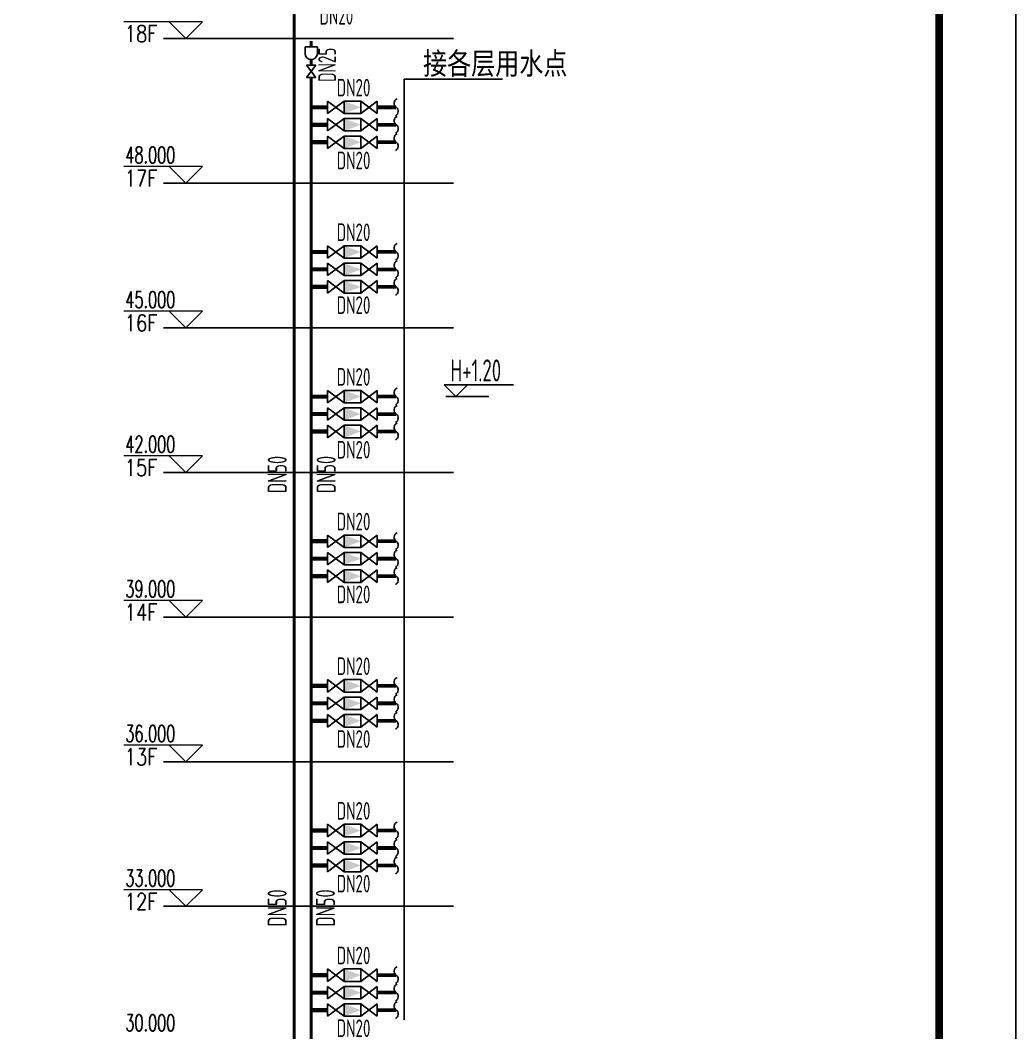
# Model space of a CAD drawing. Header units: millimetres. Extents: x 10779125 to 11142123, y -372083 to -144871.
# Drawn here: x 10921341 to 10934342, y -314751 to -301535 of the extents above; entities that cross this region are included whole.
import ezdxf
from ezdxf.enums import TextEntityAlignment as Align

# ---------------------------------------------------------------- set-up
doc = ezdxf.new("R2010")
doc.units = ezdxf.units.MM
doc.header["$LTSCALE"] = 1000
doc.header["$MEASUREMENT"] = 0
doc.layers.get('0').update_dxf_attribs({"color": 255, "linetype": 'CONTINUOUS'})
for name, color, linetype in [('_标注', 7, 'CONTINUOUS'), ('JG', 1, 'CONTINUOUS'), ('TWT', 7, 'CONTINUOUS'), ('TWT_TEXT', 7, 'CONTINUOUS'), ('W-OTHERS02', 7, 'CONTINUOUS'), ('WW_PJ', 7, 'CONTINUOUS'), ('喷淋', 6, 'CONTINUOUS'), ('消防', 3, 'CONTINUOUS')]:
    doc.layers.add(name, color=color, linetype=linetype)
doc.layers.add('TWT_ELEV', color=3, linetype='CONTINUOUS', lineweight=15)
doc.styles.add('_TWT_DIM', font='SIMPLEX', dxfattribs={"width": 0.8, "height": 3.5, "bigfont": 'HZTXT'})
doc.styles.add('_TWT_DIM_ELE', font='SIMPLEX', dxfattribs={"width": 0.8, "height": 3.5, "bigfont": 'HZTXT'})
doc.styles.add('gps_hz', font='tssdeng.shx', dxfattribs={"width": 0.7, "bigfont": 'tssdchn.shx'})
doc.styles.get("Standard").update_dxf_attribs({"font": 'symbol.ttf'})

# ---------------------------------------------------------------- blocks, each defined once
blk = doc.blocks.new('tk')
blk.add_lwpolyline([(3470009, -88473), (3470009, -4373), (3529409, -4373), (3529409, -88473)], close=True)
at = {"const_width": 100}
blk.add_lwpolyline([(3528409, -6873), (3528409, -87473), (3471009, -87473), (3471009, -6873)], close=True, dxfattribs=at)
blk = doc.blocks.new('$DGFH')
blk.add_lwpolyline([(0.07, -1.01, -0.575183), (0, 0, 0.604745), (-0.11, 1.01, 16.924828)], format="xyb")

msp = doc.modelspace()

# ---------------------------------------------------------------- linework, layer by layer
for p, q in [((10926355.2, -302305.5), (10927640.4, -302305.5)), ((10926355.2, -302305.5), (10926355.2, -314583.6)), ((10926896.8, -306447.4), (10927458.4, -306447.4))]:
    msp.add_line(p, q)
at = {"layer": 'JG'}
for points, const_width in [([(10924916.5, -289137.5), (10924916.5, -333249.1)], 40.1), ([(10925140.6, -301880.1), (10925140.6, -301805.3)], 40.1), ([(10925140.6, -302120.9), (10925140.6, -302049.2)], 40.1), ([(10925140.6, -302281.5), (10925140.6, -333397.2)], 40.1), ([(10925140.6, -302671.4), (10925352.9, -302671.4)], 54.2), ([(10926003.1, -302671.4), (10926249.1, -302671.4)], 48.8), ([(10925140.6, -302899.4), (10925352.9, -302899.4)], 54.2), ([(10926003.1, -302899.4), (10926249.1, -302899.4)], 48.8), ([(10925140.6, -303127.4), (10925352.9, -303127.4)], 54.2), ([(10926003.1, -303127.4), (10926249.1, -303127.4)], 48.8), ([(10925140.6, -304559.4), (10925352.9, -304559.4)], 54.2), ([(10926003.1, -304559.4), (10926249.1, -304559.4)], 48.8), ([(10925140.6, -304787.4), (10925352.9, -304787.4)], 54.2), ([(10926003.1, -304787.4), (10926249.1, -304787.4)], 48.8), ([(10925140.6, -305015.4), (10925352.9, -305015.4)], 54.2), ([(10926003.1, -305015.4), (10926249.1, -305015.4)], 48.8), ([(10925140.6, -306447.4), (10925352.9, -306447.4)], 54.2), ([(10926003.1, -306447.4), (10926249.1, -306447.4)], 48.8), ([(10925140.6, -306675.4), (10925352.9, -306675.4)], 54.2), ([(10926003.1, -306675.4), (10926249.1, -306675.4)], 48.8), ([(10925140.6, -306903.4), (10925352.9, -306903.4)], 54.2), ([(10926003.1, -306903.4), (10926249.1, -306903.4)], 48.8), ([(10925140.6, -308335.4), (10925352.9, -308335.4)], 54.2), ([(10926003.1, -308335.4), (10926249.1, -308335.4)], 48.8), ([(10925140.6, -308563.4), (10925352.9, -308563.4)], 54.2), ([(10926003.1, -308563.4), (10926249.1, -308563.4)], 48.8), ([(10925140.6, -308791.4), (10925352.9, -308791.4)], 54.2), ([(10926003.1, -308791.4), (10926249.1, -308791.4)], 48.8), ([(10925140.6, -310223.4), (10925352.9, -310223.4)], 54.2), ([(10926003.1, -310223.4), (10926249.1, -310223.4)], 48.8), ([(10925140.6, -310451.4), (10925352.9, -310451.4)], 54.2), ([(10926003.1, -310451.4), (10926249.1, -310451.4)], 48.8), ([(10925140.6, -310679.4), (10925352.9, -310679.4)], 54.2), ([(10926003.1, -310679.4), (10926249.1, -310679.4)], 48.8), ([(10925140.6, -312111.4), (10925352.9, -312111.4)], 54.2), ([(10926003.1, -312111.4), (10926249.1, -312111.4)], 48.8), ([(10925140.6, -312339.4), (10925352.9, -312339.4)], 54.2), ([(10926003.1, -312339.4), (10926249.1, -312339.4)], 48.8), ([(10925140.6, -312567.4), (10925352.9, -312567.4)], 54.2), ([(10926003.1, -312567.4), (10926249.1, -312567.4)], 48.8), ([(10925140.6, -313999.4), (10925352.9, -313999.4)], 54.2), ([(10926003.1, -313999.4), (10926249.1, -313999.4)], 48.8), ([(10925140.6, -314227.4), (10925352.9, -314227.4)], 54.2), ([(10926003.1, -314227.4), (10926249.1, -314227.4)], 48.8), ([(10925140.6, -314455.4), (10925352.9, -314455.4)], 54.2), ([(10926003.1, -314455.4), (10926249.1, -314455.4)], 48.8)]:
    msp.add_lwpolyline(points, dxfattribs=dict(at, const_width=const_width))
at = {"layer": 'TWT', "color": 8}
for p, q in [((10923213.4, -301772.8), (10926999.8, -301772.8)), ((10923213.4, -303660.8), (10926999.8, -303660.8)), ((10923213.4, -305548.8), (10926999.8, -305548.8)), ((10923213.4, -307436.8), (10926999.8, -307436.8)), ((10923213.4, -309324.8), (10926999.8, -309324.8)), ((10923213.4, -311212.8), (10926999.8, -311212.8)), ((10923213.4, -313100.8), (10926999.8, -313100.8))]:
    msp.add_line(p, q, dxfattribs=at)
at = {"layer": 'TWT_ELEV'}
for p, q in [((10923719.6, -301556.8), (10922692, -301556.8)), ((10923503.6, -301772.8), (10923287.6, -301556.8)), ((10923503.6, -301772.8), (10923719.6, -301556.8)), ((10923719.6, -303444.8), (10922692, -303444.8)), ((10923503.6, -303660.8), (10923287.6, -303444.8)), ((10923503.6, -303660.8), (10923719.6, -303444.8)), ((10923719.6, -305332.8), (10922692, -305332.8)), ((10923503.6, -305548.8), (10923287.6, -305332.8)), ((10923503.6, -305548.8), (10923719.6, -305332.8)), ((10923719.6, -307220.8), (10922692, -307220.8)), ((10923503.6, -307436.8), (10923287.6, -307220.8)), ((10923503.6, -307436.8), (10923719.6, -307220.8)), ((10923719.6, -309108.8), (10922692, -309108.8)), ((10923503.6, -309324.8), (10923287.6, -309108.8)), ((10923503.6, -309324.8), (10923719.6, -309108.8)), ((10923719.6, -310996.8), (10922692, -310996.8)), ((10923503.6, -311212.8), (10923287.6, -310996.8)), ((10923503.6, -311212.8), (10923719.6, -310996.8)), ((10923719.6, -312884.8), (10922692, -312884.8)), ((10923503.6, -313100.8), (10923287.6, -312884.8)), ((10923503.6, -313100.8), (10923719.6, -312884.8))]:
    msp.add_line(p, q, dxfattribs=at)
at = {"layer": 'W-OTHERS02', "color": 0}
for p, q in [((10927028.9, -306447.4), (10926876.2, -306294.7)), ((10926876.2, -306294.7), (10927763.7, -306294.7)), ((10927028.9, -306447.4), (10926876.2, -306294.7)), ((10926876.2, -306294.7), (10927781.3, -306294.7)), ((10927028.9, -306447.4), (10927181.7, -306294.7)), ((10927028.9, -306447.4), (10927181.7, -306294.7))]:
    msp.add_line(p, q, dxfattribs=at)
at = {"layer": '喷淋'}
for p, q in [((10925200.8, -302281.5), (10925080.4, -302120.9)), ((10925080.4, -302281.5), (10925200.8, -302120.9)), ((10925080.4, -302120.9), (10925200.8, -302120.9)), ((10925080.4, -302281.5), (10925200.8, -302281.5)), ((10925352.9, -302752.7), (10925352.9, -302590.2)), ((10925352.9, -302752.7), (10925569.6, -302590.2)), ((10925352.9, -302590.2), (10925569.6, -302752.7)), ((10925569.6, -302590.2), (10925786.4, -302590.2)), ((10925569.6, -302752.7), (10925569.6, -302590.2)), ((10925569.6, -302752.7), (10925569.6, -302590.2)), ((10925569.6, -302752.7), (10925569.6, -302590.2)), ((10925569.6, -302752.7), (10925569.6, -302590.2)), ((10925569.6, -302752.7), (10925569.6, -302590.2)), ((10925569.6, -302752.7), (10925569.6, -302590.2)), ((10925569.6, -302752.7), (10925569.6, -302590.2)), ((10925569.6, -302752.7), (10925569.6, -302590.2)), ((10925569.6, -302752.7), (10925569.6, -302590.2)), ((10925786.4, -302752.7), (10925786.4, -302590.2)), ((10926003.1, -302752.7), (10925786.4, -302590.2)), ((10926003.1, -302590.2), (10925786.4, -302752.7)), ((10926003.1, -302752.7), (10926003.1, -302590.2)), ((10925569.6, -302752.7), (10925786.4, -302752.7)), ((10925352.9, -302980.7), (10925352.9, -302818.1)), ((10925352.9, -302980.7), (10925569.6, -302818.1)), ((10925352.9, -302818.1), (10925569.6, -302980.7)), ((10925569.6, -302818.1), (10925786.4, -302818.1)), ((10925569.6, -302980.7), (10925569.6, -302818.1)), ((10925569.6, -302980.7), (10925569.6, -302818.1)), ((10925569.6, -302980.7), (10925569.6, -302818.1)), ((10925569.6, -302980.7), (10925569.6, -302818.1)), ((10925569.6, -302980.7), (10925569.6, -302818.1)), ((10925569.6, -302980.7), (10925569.6, -302818.1)), ((10925569.6, -302980.7), (10925569.6, -302818.1)), ((10925569.6, -302980.7), (10925569.6, -302818.1)), ((10925569.6, -302980.7), (10925569.6, -302818.1)), ((10925786.4, -302980.7), (10925786.4, -302818.1)), ((10926003.1, -302980.7), (10925786.4, -302818.1)), ((10926003.1, -302818.1), (10925786.4, -302980.7)), ((10926003.1, -302980.7), (10926003.1, -302818.1)), ((10925569.6, -302980.7), (10925786.4, -302980.7)), ((10925352.9, -303208.7), (10925352.9, -303046.1)), ((10925352.9, -303208.7), (10925569.6, -303046.1)), ((10925352.9, -303046.1), (10925569.6, -303208.7)), ((10925569.6, -303046.1), (10925786.4, -303046.1)), ((10925569.6, -303208.7), (10925569.6, -303046.1)), ((10925569.6, -303208.7), (10925569.6, -303046.1)), ((10925569.6, -303208.7), (10925569.6, -303046.1)), ((10925569.6, -303208.7), (10925569.6, -303046.1)), ((10925569.6, -303208.7), (10925569.6, -303046.1)), ((10925569.6, -303208.7), (10925569.6, -303046.1)), ((10925569.6, -303208.7), (10925569.6, -303046.1)), ((10925569.6, -303208.7), (10925569.6, -303046.1)), ((10925569.6, -303208.7), (10925569.6, -303046.1)), ((10925786.4, -303208.7), (10925786.4, -303046.1)), ((10926003.1, -303208.7), (10925786.4, -303046.1)), ((10926003.1, -303046.1), (10925786.4, -303208.7)), ((10926003.1, -303208.7), (10926003.1, -303046.1)), ((10925569.6, -303208.7), (10925786.4, -303208.7)), ((10925352.9, -304640.7), (10925352.9, -304478.2)), ((10925352.9, -304640.7), (10925569.6, -304478.2)), ((10925352.9, -304478.2), (10925569.6, -304640.7)), ((10925569.6, -304478.2), (10925786.4, -304478.2)), ((10925569.6, -304640.7), (10925569.6, -304478.2)), ((10925569.6, -304640.7), (10925569.6, -304478.2)), ((10925569.6, -304640.7), (10925569.6, -304478.2)), ((10925569.6, -304640.7), (10925569.6, -304478.2)), ((10925569.6, -304640.7), (10925569.6, -304478.2)), ((10925569.6, -304640.7), (10925569.6, -304478.2)), ((10925569.6, -304640.7), (10925569.6, -304478.2)), ((10925569.6, -304640.7), (10925569.6, -304478.2)), ((10925569.6, -304640.7), (10925569.6, -304478.2)), ((10925786.4, -304640.7), (10925786.4, -304478.2)), ((10926003.1, -304640.7), (10925786.4, -304478.2)), ((10926003.1, -304478.2), (10925786.4, -304640.7)), ((10926003.1, -304640.7), (10926003.1, -304478.2)), ((10925352.9, -304868.7), (10925352.9, -304706.1)), ((10925352.9, -304868.7), (10925569.6, -304706.1)), ((10925352.9, -304706.1), (10925569.6, -304868.7)), ((10925569.6, -304640.7), (10925786.4, -304640.7)), ((10925569.6, -304706.1), (10925786.4, -304706.1)), ((10925569.6, -304868.7), (10925569.6, -304706.1)), ((10925569.6, -304868.7), (10925569.6, -304706.1)), ((10925569.6, -304868.7), (10925569.6, -304706.1)), ((10925569.6, -304868.7), (10925569.6, -304706.1)), ((10925569.6, -304868.7), (10925569.6, -304706.1)), ((10925569.6, -304868.7), (10925569.6, -304706.1)), ((10925569.6, -304868.7), (10925569.6, -304706.1)), ((10925569.6, -304868.7), (10925569.6, -304706.1)), ((10925569.6, -304868.7), (10925569.6, -304706.1)), ((10925786.4, -304868.7), (10925786.4, -304706.1)), ((10926003.1, -304868.7), (10925786.4, -304706.1)), ((10926003.1, -304706.1), (10925786.4, -304868.7)), ((10926003.1, -304868.7), (10926003.1, -304706.1)), ((10925569.6, -304868.7), (10925786.4, -304868.7)), ((10925352.9, -305096.7), (10925352.9, -304934.1)), ((10925352.9, -305096.7), (10925569.6, -304934.1)), ((10925352.9, -304934.1), (10925569.6, -305096.7)), ((10925569.6, -304934.1), (10925786.4, -304934.1)), ((10925569.6, -305096.7), (10925569.6, -304934.1)), ((10925569.6, -305096.7), (10925569.6, -304934.1)), ((10925569.6, -305096.7), (10925569.6, -304934.1)), ((10925569.6, -305096.7), (10925569.6, -304934.1)), ((10925569.6, -305096.7), (10925569.6, -304934.1)), ((10925569.6, -305096.7), (10925569.6, -304934.1)), ((10925569.6, -305096.7), (10925569.6, -304934.1)), ((10925569.6, -305096.7), (10925569.6, -304934.1)), ((10925569.6, -305096.7), (10925569.6, -304934.1)), ((10925786.4, -305096.7), (10925786.4, -304934.1)), ((10926003.1, -305096.7), (10925786.4, -304934.1)), ((10926003.1, -304934.1), (10925786.4, -305096.7)), ((10926003.1, -305096.7), (10926003.1, -304934.1)), ((10925569.6, -305096.7), (10925786.4, -305096.7)), ((10925352.9, -306528.7), (10925352.9, -306366.2)), ((10925352.9, -306528.7), (10925569.6, -306366.2)), ((10925352.9, -306366.2), (10925569.6, -306528.7)), ((10925569.6, -306366.2), (10925786.4, -306366.2)), ((10925569.6, -306528.7), (10925569.6, -306366.2)), ((10925569.6, -306528.7), (10925569.6, -306366.2)), ((10925569.6, -306528.7), (10925569.6, -306366.2)), ((10925569.6, -306528.7), (10925569.6, -306366.2)), ((10925569.6, -306528.7), (10925569.6, -306366.2)), ((10925569.6, -306528.7), (10925569.6, -306366.2)), ((10925569.6, -306528.7), (10925569.6, -306366.2)), ((10925569.6, -306528.7), (10925569.6, -306366.2)), ((10925569.6, -306528.7), (10925569.6, -306366.2)), ((10925786.4, -306528.7), (10925786.4, -306366.2)), ((10926003.1, -306528.7), (10925786.4, -306366.2)), ((10926003.1, -306366.2), (10925786.4, -306528.7)), ((10926003.1, -306528.7), (10926003.1, -306366.2)), ((10925352.9, -306756.7), (10925352.9, -306594.1)), ((10925352.9, -306756.7), (10925569.6, -306594.1)), ((10925352.9, -306594.1), (10925569.6, -306756.7)), ((10925569.6, -306528.7), (10925786.4, -306528.7)), ((10925569.6, -306594.1), (10925786.4, -306594.1)), ((10925569.6, -306756.7), (10925569.6, -306594.1)), ((10925569.6, -306756.7), (10925569.6, -306594.1)), ((10925569.6, -306756.7), (10925569.6, -306594.1)), ((10925569.6, -306756.7), (10925569.6, -306594.1)), ((10925569.6, -306756.7), (10925569.6, -306594.1)), ((10925569.6, -306756.7), (10925569.6, -306594.1)), ((10925569.6, -306756.7), (10925569.6, -306594.1)), ((10925569.6, -306756.7), (10925569.6, -306594.1)), ((10925569.6, -306756.7), (10925569.6, -306594.1)), ((10925786.4, -306756.7), (10925786.4, -306594.1)), ((10926003.1, -306756.7), (10925786.4, -306594.1)), ((10926003.1, -306594.1), (10925786.4, -306756.7)), ((10926003.1, -306756.7), (10926003.1, -306594.1)), ((10925352.9, -306984.7), (10925352.9, -306822.1)), ((10925352.9, -306984.7), (10925569.6, -306822.1)), ((10925352.9, -306822.1), (10925569.6, -306984.7)), ((10925569.6, -306756.7), (10925786.4, -306756.7)), ((10925569.6, -306822.1), (10925786.4, -306822.1)), ((10925569.6, -306984.7), (10925569.6, -306822.1)), ((10925569.6, -306984.7), (10925569.6, -306822.1)), ((10925569.6, -306984.7), (10925569.6, -306822.1)), ((10925569.6, -306984.7), (10925569.6, -306822.1)), ((10925569.6, -306984.7), (10925569.6, -306822.1)), ((10925569.6, -306984.7), (10925569.6, -306822.1)), ((10925569.6, -306984.7), (10925569.6, -306822.1)), ((10925569.6, -306984.7), (10925569.6, -306822.1)), ((10925569.6, -306984.7), (10925569.6, -306822.1)), ((10925786.4, -306984.7), (10925786.4, -306822.1)), ((10926003.1, -306984.7), (10925786.4, -306822.1)), ((10926003.1, -306822.1), (10925786.4, -306984.7)), ((10926003.1, -306984.7), (10926003.1, -306822.1)), ((10925569.6, -306984.7), (10925786.4, -306984.7)), ((10925352.9, -308416.7), (10925352.9, -308254.2)), ((10925352.9, -308416.7), (10925569.6, -308254.2)), ((10925352.9, -308254.2), (10925569.6, -308416.7)), ((10925569.6, -308254.2), (10925786.4, -308254.2)), ((10925569.6, -308416.7), (10925569.6, -308254.2)), ((10925569.6, -308416.7), (10925569.6, -308254.2)), ((10925569.6, -308416.7), (10925569.6, -308254.2)), ((10925569.6, -308416.7), (10925569.6, -308254.2)), ((10925569.6, -308416.7), (10925569.6, -308254.2)), ((10925569.6, -308416.7), (10925569.6, -308254.2)), ((10925569.6, -308416.7), (10925569.6, -308254.2)), ((10925569.6, -308416.7), (10925569.6, -308254.2)), ((10925569.6, -308416.7), (10925569.6, -308254.2)), ((10925786.4, -308416.7), (10925786.4, -308254.2)), ((10926003.1, -308416.7), (10925786.4, -308254.2)), ((10926003.1, -308254.2), (10925786.4, -308416.7)), ((10926003.1, -308416.7), (10926003.1, -308254.2)), ((10925569.6, -308416.7), (10925786.4, -308416.7)), ((10925352.9, -308644.7), (10925352.9, -308482.1)), ((10925352.9, -308644.7), (10925569.6, -308482.1)), ((10925352.9, -308482.1), (10925569.6, -308644.7)), ((10925569.6, -308482.1), (10925786.4, -308482.1)), ((10925569.6, -308644.7), (10925569.6, -308482.1)), ((10925569.6, -308644.7), (10925569.6, -308482.1)), ((10925569.6, -308644.7), (10925569.6, -308482.1)), ((10925569.6, -308644.7), (10925569.6, -308482.1)), ((10925569.6, -308644.7), (10925569.6, -308482.1)), ((10925569.6, -308644.7), (10925569.6, -308482.1)), ((10925569.6, -308644.7), (10925569.6, -308482.1)), ((10925569.6, -308644.7), (10925569.6, -308482.1)), ((10925569.6, -308644.7), (10925569.6, -308482.1)), ((10925786.4, -308644.7), (10925786.4, -308482.1)), ((10926003.1, -308644.7), (10925786.4, -308482.1)), ((10926003.1, -308482.1), (10925786.4, -308644.7)), ((10926003.1, -308644.7), (10926003.1, -308482.1)), ((10925352.9, -308872.7), (10925352.9, -308710.1)), ((10925352.9, -308872.7), (10925569.6, -308710.1)), ((10925352.9, -308710.1), (10925569.6, -308872.7)), ((10925569.6, -308644.7), (10925786.4, -308644.7)), ((10925569.6, -308710.1), (10925786.4, -308710.1)), ((10925569.6, -308872.7), (10925569.6, -308710.1)), ((10925569.6, -308872.7), (10925569.6, -308710.1)), ((10925569.6, -308872.7), (10925569.6, -308710.1)), ((10925569.6, -308872.7), (10925569.6, -308710.1)), ((10925569.6, -308872.7), (10925569.6, -308710.1)), ((10925569.6, -308872.7), (10925569.6, -308710.1)), ((10925569.6, -308872.7), (10925569.6, -308710.1)), ((10925569.6, -308872.7), (10925569.6, -308710.1)), ((10925569.6, -308872.7), (10925569.6, -308710.1)), ((10925786.4, -308872.7), (10925786.4, -308710.1)), ((10926003.1, -308872.7), (10925786.4, -308710.1)), ((10926003.1, -308710.1), (10925786.4, -308872.7)), ((10926003.1, -308872.7), (10926003.1, -308710.1)), ((10925569.6, -308872.7), (10925786.4, -308872.7)), ((10925352.9, -310304.7), (10925352.9, -310142.2)), ((10925352.9, -310304.7), (10925569.6, -310142.2)), ((10925352.9, -310142.2), (10925569.6, -310304.7)), ((10925569.6, -310142.2), (10925786.4, -310142.2)), ((10925569.6, -310304.7), (10925569.6, -310142.2)), ((10925569.6, -310304.7), (10925569.6, -310142.2)), ((10925569.6, -310304.7), (10925569.6, -310142.2)), ((10925569.6, -310304.7), (10925569.6, -310142.2)), ((10925569.6, -310304.7), (10925569.6, -310142.2)), ((10925569.6, -310304.7), (10925569.6, -310142.2)), ((10925569.6, -310304.7), (10925569.6, -310142.2)), ((10925569.6, -310304.7), (10925569.6, -310142.2)), ((10925569.6, -310304.7), (10925569.6, -310142.2)), ((10925786.4, -310304.7), (10925786.4, -310142.2)), ((10926003.1, -310304.7), (10925786.4, -310142.2)), ((10926003.1, -310142.2), (10925786.4, -310304.7)), ((10926003.1, -310304.7), (10926003.1, -310142.2)), ((10925569.6, -310304.7), (10925786.4, -310304.7)), ((10925352.9, -310532.7), (10925352.9, -310370.1)), ((10925352.9, -310532.7), (10925569.6, -310370.1)), ((10925352.9, -310370.1), (10925569.6, -310532.7)), ((10925569.6, -310370.1), (10925786.4, -310370.1)), ((10925569.6, -310532.7), (10925569.6, -310370.1)), ((10925569.6, -310532.7), (10925569.6, -310370.1)), ((10925569.6, -310532.7), (10925569.6, -310370.1)), ((10925569.6, -310532.7), (10925569.6, -310370.1)), ((10925569.6, -310532.7), (10925569.6, -310370.1)), ((10925569.6, -310532.7), (10925569.6, -310370.1)), ((10925569.6, -310532.7), (10925569.6, -310370.1)), ((10925569.6, -310532.7), (10925569.6, -310370.1)), ((10925569.6, -310532.7), (10925569.6, -310370.1)), ((10925786.4, -310532.7), (10925786.4, -310370.1)), ((10926003.1, -310532.7), (10925786.4, -310370.1)), ((10926003.1, -310370.1), (10925786.4, -310532.7)), ((10926003.1, -310532.7), (10926003.1, -310370.1)), ((10925569.6, -310532.7), (10925786.4, -310532.7)), ((10925352.9, -310760.7), (10925352.9, -310598.1)), ((10925352.9, -310760.7), (10925569.6, -310598.1)), ((10925352.9, -310598.1), (10925569.6, -310760.7)), ((10925569.6, -310598.1), (10925786.4, -310598.1)), ((10925569.6, -310760.7), (10925569.6, -310598.1)), ((10925569.6, -310760.7), (10925569.6, -310598.1)), ((10925569.6, -310760.7), (10925569.6, -310598.1)), ((10925569.6, -310760.7), (10925569.6, -310598.1)), ((10925569.6, -310760.7), (10925569.6, -310598.1)), ((10925569.6, -310760.7), (10925569.6, -310598.1)), ((10925569.6, -310760.7), (10925569.6, -310598.1)), ((10925569.6, -310760.7), (10925569.6, -310598.1)), ((10925569.6, -310760.7), (10925569.6, -310598.1)), ((10925786.4, -310760.7), (10925786.4, -310598.1)), ((10926003.1, -310760.7), (10925786.4, -310598.1)), ((10926003.1, -310598.1), (10925786.4, -310760.7)), ((10926003.1, -310760.7), (10926003.1, -310598.1)), ((10925569.6, -310760.7), (10925786.4, -310760.7)), ((10925352.9, -312192.7), (10925352.9, -312030.2)), ((10925352.9, -312192.7), (10925569.6, -312030.2)), ((10925352.9, -312030.2), (10925569.6, -312192.7)), ((10925569.6, -312030.2), (10925786.4, -312030.2)), ((10925569.6, -312192.7), (10925569.6, -312030.2)), ((10925569.6, -312192.7), (10925569.6, -312030.2)), ((10925569.6, -312192.7), (10925569.6, -312030.2)), ((10925569.6, -312192.7), (10925569.6, -312030.2)), ((10925569.6, -312192.7), (10925569.6, -312030.2)), ((10925569.6, -312192.7), (10925569.6, -312030.2)), ((10925569.6, -312192.7), (10925569.6, -312030.2)), ((10925569.6, -312192.7), (10925569.6, -312030.2)), ((10925569.6, -312192.7), (10925569.6, -312030.2)), ((10925786.4, -312192.7), (10925786.4, -312030.2)), ((10926003.1, -312192.7), (10925786.4, -312030.2)), ((10926003.1, -312030.2), (10925786.4, -312192.7)), ((10926003.1, -312192.7), (10926003.1, -312030.2)), ((10925352.9, -312420.7), (10925352.9, -312258.1)), ((10925352.9, -312420.7), (10925569.6, -312258.1)), ((10925352.9, -312258.1), (10925569.6, -312420.7)), ((10925569.6, -312192.7), (10925786.4, -312192.7)), ((10925569.6, -312258.1), (10925786.4, -312258.1)), ((10925569.6, -312420.7), (10925569.6, -312258.1)), ((10925569.6, -312420.7), (10925569.6, -312258.1)), ((10925569.6, -312420.7), (10925569.6, -312258.1)), ((10925569.6, -312420.7), (10925569.6, -312258.1)), ((10925569.6, -312420.7), (10925569.6, -312258.1)), ((10925569.6, -312420.7), (10925569.6, -312258.1)), ((10925569.6, -312420.7), (10925569.6, -312258.1)), ((10925569.6, -312420.7), (10925569.6, -312258.1)), ((10925569.6, -312420.7), (10925569.6, -312258.1)), ((10925786.4, -312420.7), (10925786.4, -312258.1)), ((10926003.1, -312420.7), (10925786.4, -312258.1)), ((10926003.1, -312258.1), (10925786.4, -312420.7)), ((10926003.1, -312420.7), (10926003.1, -312258.1)), ((10925569.6, -312420.7), (10925786.4, -312420.7)), ((10925352.9, -312648.7), (10925352.9, -312486.1)), ((10925352.9, -312648.7), (10925569.6, -312486.1)), ((10925352.9, -312486.1), (10925569.6, -312648.7)), ((10925569.6, -312486.1), (10925786.4, -312486.1)), ((10925569.6, -312648.7), (10925569.6, -312486.1)), ((10925569.6, -312648.7), (10925569.6, -312486.1)), ((10925569.6, -312648.7), (10925569.6, -312486.1)), ((10925569.6, -312648.7), (10925569.6, -312486.1)), ((10925569.6, -312648.7), (10925569.6, -312486.1)), ((10925569.6, -312648.7), (10925569.6, -312486.1)), ((10925569.6, -312648.7), (10925569.6, -312486.1)), ((10925569.6, -312648.7), (10925569.6, -312486.1)), ((10925569.6, -312648.7), (10925569.6, -312486.1)), ((10925786.4, -312648.7), (10925786.4, -312486.1)), ((10926003.1, -312648.7), (10925786.4, -312486.1)), ((10926003.1, -312486.1), (10925786.4, -312648.7)), ((10926003.1, -312648.7), (10926003.1, -312486.1)), ((10925569.6, -312648.7), (10925786.4, -312648.7)), ((10925352.9, -314080.7), (10925352.9, -313918.2)), ((10925352.9, -314080.7), (10925569.6, -313918.2)), ((10925352.9, -313918.2), (10925569.6, -314080.7)), ((10925569.6, -313918.2), (10925786.4, -313918.2)), ((10925569.6, -314080.7), (10925569.6, -313918.2)), ((10925569.6, -314080.7), (10925569.6, -313918.2)), ((10925569.6, -314080.7), (10925569.6, -313918.2)), ((10925569.6, -314080.7), (10925569.6, -313918.2)), ((10925569.6, -314080.7), (10925569.6, -313918.2)), ((10925569.6, -314080.7), (10925569.6, -313918.2)), ((10925569.6, -314080.7), (10925569.6, -313918.2)), ((10925569.6, -314080.7), (10925569.6, -313918.2)), ((10925569.6, -314080.7), (10925569.6, -313918.2)), ((10925786.4, -314080.7), (10925786.4, -313918.2)), ((10926003.1, -314080.7), (10925786.4, -313918.2)), ((10926003.1, -313918.2), (10925786.4, -314080.7)), ((10926003.1, -314080.7), (10926003.1, -313918.2)), ((10925569.6, -314080.7), (10925786.4, -314080.7)), ((10925352.9, -314308.7), (10925352.9, -314146.1)), ((10925352.9, -314308.7), (10925569.6, -314146.1)), ((10925352.9, -314146.1), (10925569.6, -314308.7)), ((10925569.6, -314146.1), (10925786.4, -314146.1)), ((10925569.6, -314308.7), (10925569.6, -314146.1)), ((10925569.6, -314308.7), (10925569.6, -314146.1)), ((10925569.6, -314308.7), (10925569.6, -314146.1)), ((10925569.6, -314308.7), (10925569.6, -314146.1)), ((10925569.6, -314308.7), (10925569.6, -314146.1)), ((10925569.6, -314308.7), (10925569.6, -314146.1)), ((10925569.6, -314308.7), (10925569.6, -314146.1)), ((10925569.6, -314308.7), (10925569.6, -314146.1)), ((10925569.6, -314308.7), (10925569.6, -314146.1)), ((10925786.4, -314308.7), (10925786.4, -314146.1)), ((10926003.1, -314308.7), (10925786.4, -314146.1)), ((10926003.1, -314146.1), (10925786.4, -314308.7)), ((10926003.1, -314308.7), (10926003.1, -314146.1)), ((10925352.9, -314536.7), (10925352.9, -314374.1)), ((10925352.9, -314536.7), (10925569.6, -314374.1)), ((10925352.9, -314374.1), (10925569.6, -314536.7)), ((10925569.6, -314308.7), (10925786.4, -314308.7)), ((10925569.6, -314374.1), (10925786.4, -314374.1)), ((10925569.6, -314536.7), (10925569.6, -314374.1)), ((10925569.6, -314536.7), (10925569.6, -314374.1)), ((10925569.6, -314536.7), (10925569.6, -314374.1)), ((10925569.6, -314536.7), (10925569.6, -314374.1)), ((10925569.6, -314536.7), (10925569.6, -314374.1)), ((10925569.6, -314536.7), (10925569.6, -314374.1)), ((10925569.6, -314536.7), (10925569.6, -314374.1)), ((10925569.6, -314536.7), (10925569.6, -314374.1)), ((10925569.6, -314536.7), (10925569.6, -314374.1)), ((10925786.4, -314536.7), (10925786.4, -314374.1)), ((10926003.1, -314536.7), (10925786.4, -314374.1)), ((10926003.1, -314374.1), (10925786.4, -314536.7)), ((10926003.1, -314536.7), (10926003.1, -314374.1)), ((10925569.6, -314536.7), (10925786.4, -314536.7))]:
    msp.add_line(p, q, dxfattribs=at)
for points in [[(10925569.6, -302590.2), (10925786.4, -302671.4), (10925569.6, -302752.7)], [(10925569.6, -302818.1), (10925786.4, -302899.4), (10925569.6, -302980.7)], [(10925569.6, -303046.1), (10925786.4, -303127.4), (10925569.6, -303208.7)], [(10925569.6, -304478.2), (10925786.4, -304559.4), (10925569.6, -304640.7)], [(10925569.6, -304706.1), (10925786.4, -304787.4), (10925569.6, -304868.7)], [(10925569.6, -304934.1), (10925786.4, -305015.4), (10925569.6, -305096.7)], [(10925569.6, -306366.2), (10925786.4, -306447.4), (10925569.6, -306528.7)], [(10925569.6, -306594.1), (10925786.4, -306675.4), (10925569.6, -306756.7)], [(10925569.6, -306822.1), (10925786.4, -306903.4), (10925569.6, -306984.7)], [(10925569.6, -308254.2), (10925786.4, -308335.4), (10925569.6, -308416.7)], [(10925569.6, -308482.1), (10925786.4, -308563.4), (10925569.6, -308644.7)], [(10925569.6, -308710.1), (10925786.4, -308791.4), (10925569.6, -308872.7)], [(10925569.6, -310142.2), (10925786.4, -310223.4), (10925569.6, -310304.7)], [(10925569.6, -310370.1), (10925786.4, -310451.4), (10925569.6, -310532.7)], [(10925569.6, -310598.1), (10925786.4, -310679.4), (10925569.6, -310760.7)], [(10925569.6, -312030.2), (10925786.4, -312111.4), (10925569.6, -312192.7)], [(10925569.6, -312258.1), (10925786.4, -312339.4), (10925569.6, -312420.7)], [(10925569.6, -312486.1), (10925786.4, -312567.4), (10925569.6, -312648.7)], [(10925569.6, -313918.2), (10925786.4, -313999.4), (10925569.6, -314080.7)], [(10925569.6, -314146.1), (10925786.4, -314227.4), (10925569.6, -314308.7)], [(10925569.6, -314374.1), (10925786.4, -314455.4), (10925569.6, -314536.7)]]:
    msp.add_solid(points, dxfattribs=at)
at = {"layer": '消防'}
for p, q in [((10925220.9, -301880.1), (10925060.3, -301880.1)), ((10925060.3, -301880.1), (10925060.3, -301968.9)), ((10925220.9, -301880.1), (10925220.9, -301968.9))]:
    msp.add_line(p, q, dxfattribs=at)
msp.add_arc((10925140.6, -301968.9), 80.3, 180, 0, dxfattribs=at)

# ---------------------------------------------------------------- block references
at = {"layer": '_标注'}
msp.add_blockref('tk', (7404932.6, -260359.8), dxfattribs=at)
at = {"layer": 'WW_PJ', "xscale": -108.3678911998868, "yscale": 108.3678911998868, "zscale": 108.3678911992535}
for p in [(10926249.1, -302671.4), (10926249.1, -302899.4), (10926249.1, -303127.4), (10926249.1, -304559.4), (10926249.1, -304787.4), (10926249.1, -305015.4), (10926249.1, -306447.4), (10926249.1, -306675.4), (10926249.1, -306903.4), (10926249.1, -308335.4), (10926249.1, -308563.4), (10926249.1, -308791.4), (10926249.1, -310223.4), (10926249.1, -310451.4), (10926249.1, -310679.4), (10926249.1, -312111.4), (10926249.1, -312339.4), (10926249.1, -312567.4), (10926249.1, -313999.4), (10926249.1, -314227.4), (10926249.1, -314455.4)]:
    msp.add_blockref('$DGFH', p, dxfattribs=at)

# ---------------------------------------------------------------- texts
at = {"width": 0.8}
msp.add_text('接各层用水点', height=288, dxfattribs=at).set_placement((10926601, -302242))
at = {"layer": '_标注', "style": 'gps_hz', "width": 0.65}
for p in [(10925249.3, -301592), (10925473.4, -302529.9), (10925473.4, -303480), (10925473.4, -304417.9), (10925473.4, -305368), (10925473.4, -306305.9), (10925473.4, -307256), (10925473.4, -308193.9), (10925473.4, -309144), (10925473.4, -310081.9), (10925473.4, -311032), (10925473.4, -311969.9), (10925473.4, -312920), (10925473.4, -313857.9), (10925473.4, -314808)]:
    msp.add_text('DN20', height=230, dxfattribs=at).set_placement(p)
for s, height, rotation, p in [('DN25', 230, 90, (10925462.6, -302340.1)), ('H+1.20', 288, 0, (10926958.6, -306250.5))]:
    msp.add_text(s, height=height, rotation=rotation, dxfattribs=at).set_placement(p)
for p in [(10924821.6, -307464.4), (10925460.7, -307464.4), (10924821.6, -313122.7), (10925451.2, -313122.7)]:
    msp.add_text('DN50', height=250, rotation=90, dxfattribs=at).set_placement(p, align=Align.CENTER)
at = {"layer": 'TWT_ELEV', "color": 7, "style": '_TWT_DIM_ELE', "width": 0.64}
for s, p in [('48.000', (10922713.6, -303401.6)), ('45.000', (10922713.6, -305289.6)), ('42.000', (10922713.6, -307177.6)), ('39.000', (10922713.6, -309065.6)), ('36.000', (10922713.6, -310953.6)), ('33.000', (10922713.6, -312841.6)), ('30.000', (10922713.6, -314729.6))]:
    msp.add_text(s, height=216, dxfattribs=at).set_placement(p)
at = {"layer": 'TWT_TEXT', "style": '_TWT_DIM', "width": 0.8}
for s, p in [('18F', (10922704.1, -301818.6)), ('17F', (10922704.1, -303706.6)), ('16F', (10922704.1, -305594.6)), ('15F', (10922704.1, -307482.6)), ('14F', (10922704.1, -309370.6)), ('13F', (10922704.1, -311258.6)), ('12F', (10922704.1, -313146.6))]:
    msp.add_text(s, height=216, dxfattribs=at).set_placement(p)

doc.saveas('drawing.dxf')
